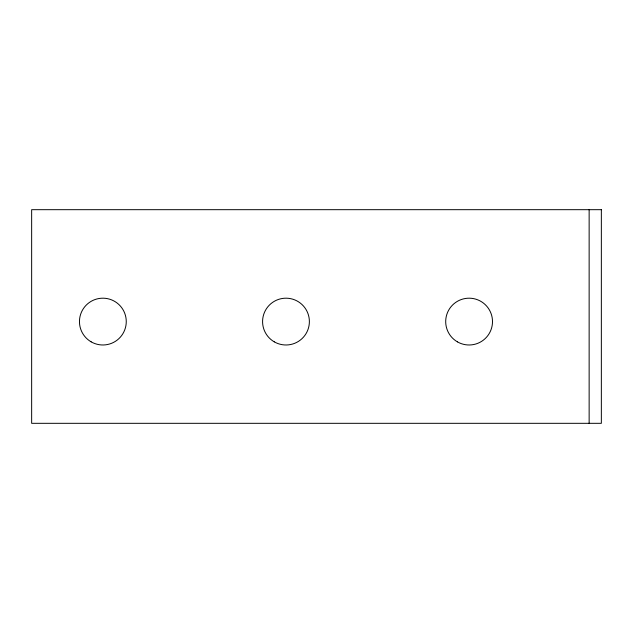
<?xml version="1.0" encoding="UTF-8"?>
<svg xmlns="http://www.w3.org/2000/svg" width="633" height="633" viewBox="0 0 633 633"><rect width="100%" height="100%" fill="white"/><g stroke="black" fill="none" stroke-linecap="round" stroke-linejoin="round"><path stroke-width="0.95" d="M589.141 209.681L589.141 423.319M601.35 209.681L31.65 209.681L31.65 423.319L601.35 423.319L601.35 209.681M457.398 341.852A23.397 23.397 0 0 0 492.498 321.588A23.397 23.397 0 0 0 457.398 301.324A23.397 23.397 0 0 0 457.398 341.852M274.279 341.852A23.397 23.397 0 0 0 309.379 321.588A23.397 23.397 0 0 0 274.279 301.324A23.397 23.397 0 0 0 274.279 341.852M91.16 341.852A23.397 23.397 0 0 0 126.26 321.588A23.397 23.397 0 0 0 91.16 301.324A23.397 23.397 0 0 0 91.16 341.852"/></g></svg>
